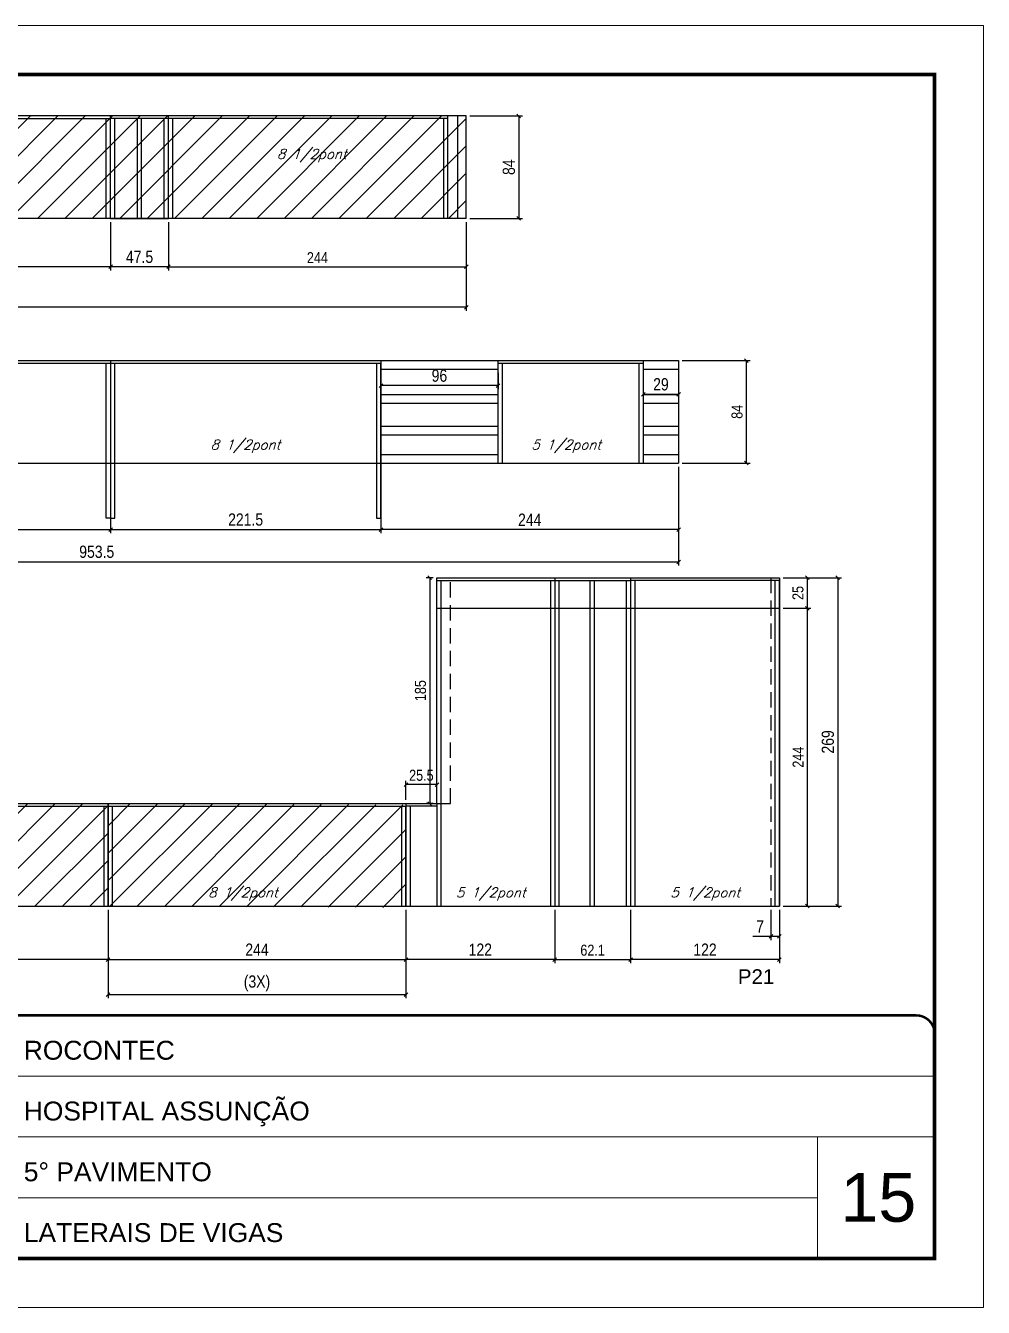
# Model space of a CAD drawing. Extents: x -20960 to -5926, y -2106 to 21915.
# Drawn here: x -8323 to -7538, y 17420 to 18470 of the extents above; entities that cross this region are included whole.
import ezdxf

# ---------------------------------------------------------------- set-up
doc = ezdxf.new("R2010")
doc.units = 0
for name, pattern in [('CONTINUO', [0]), ('DASHED', [0.75, 0.5, -0.25]), ('HIDDEN', [0.375, 0.25, -0.125])]:
    doc.linetypes.add(name, pattern=pattern)
for name, color, linetype in [('5', 5, 'Continuous'), ('COTA', 241, 'Continuous'), ('Painéis', 200, 'Continuous'), ('SARR_2.2x7', 40, 'Continuous'), ('SARR_3.5x7', 81, 'Continuous'), ('texto', 7, 'Continuous')]:
    doc.layers.add(name, color=color, linetype=linetype)
for name, color, linetype, lineweight in [('CARIMBO', 255, 'Continuous', 9), ('Folhas', 255, 'Continuous', 9), ('Hachura', 251, 'Continuous', 9), ('SARRAFO DE PRESSAO', 251, 'DASHED', 9)]:
    doc.layers.add(name, color=color, linetype=linetype, lineweight=lineweight)
doc.styles.add('ARIAL', font='arial.ttf')
doc.styles.add('COTA TECNICA', font='techl___.ttf', dxfattribs={"height": 10})
doc.styles.add('COTA TECNICA-50', font='techl___.ttf', dxfattribs={"height": 9})
doc.styles.add('Romans', font='romans.shx')
doc.styles.get("Standard").update_dxf_attribs({"font": 'arial.ttf'})
doc.dimstyles.new('COTA PAINEL-50', dxfattribs={"dimtxt": 9, "dimasz": 3, "dimexe": 3, "dimexo": 3, "dimgap": 3, "dimtad": 1, "dimdec": 1, "dimzin": 12, "dimdsep": 46, "dimtxsty": 'COTA TECNICA-50', "dimblk1": 'OBLIQUE', "dimblk2": 'OBLIQUE', "dimsah": 1, "dimcen": 0.9, "dimclrd": 4, "dimclre": 4, "dimclrt": 240, "dimadec": 1, "dimazin": 3, "dimtfac": 1, "dimtdec": 1, "dimtmove": 0, "dimatfit": 3, "dimfxl": 1, "dimtolj": 1, "dimtzin": 12, "dimarcsym": 0})
doc.dimstyles.new('PAINEL', dxfattribs={"dimtxt": 10, "dimasz": 3, "dimexe": 3, "dimexo": 3, "dimgap": 3, "dimtad": 1, "dimdec": 1, "dimzin": 12, "dimdsep": 46, "dimtxsty": 'COTA TECNICA', "dimblk1": 'OBLIQUE', "dimblk2": 'OBLIQUE', "dimsah": 1, "dimcen": 0.9, "dimclrd": 4, "dimclre": 4, "dimclrt": 240, "dimadec": 1, "dimazin": 3, "dimtfac": 1, "dimtdec": 1, "dimtmove": 0, "dimatfit": 3, "dimfxl": 1, "dimtolj": 1, "dimtzin": 12, "dimarcsym": 0})

# ---------------------------------------------------------------- blocks, each defined once
blk = doc.blocks.new('9999999999')
at = {"color": 30, "linetype": 'CONTINUO'}
for p, q in [((98564.6, 34379.6), (99584, 34379.6)), ((98564.6, 34329.8), (99488, 34329.8)), ((99584, 34329.8), (99488, 34329.8)), ((99488, 34329.8), (99488, 34230.2)), ((98564.6, 34280), (99488, 34280))]:
    blk.add_line(p, q, dxfattribs=at)
at = {"color": 30, "linetype": 'CONTINUO', "const_width": 2}
blk.add_lwpolyline([(99584, 34230.2), (99584, 34414.4, 0.414214), (99569, 34429.4), (98229, 34429.4, 0.414214), (98214, 34414.4), (98214, 34245.2, 0.414214), (98229, 34230.2), (99584, 34230.2)], format="xyb", dxfattribs=at)
at = {"layer": 'Folhas'}
blk.add_lwpolyline([(98139, 34190.2), (99624, 34190.2), (99624, 35240.2), (98139, 35240.2)], close=True, dxfattribs=at)
at = {"layer": 'Folhas', "color": 30, "const_width": 3}
blk.add_lwpolyline([(98214, 34230.2), (99584, 34230.2), (99584, 35200.2), (98214, 35200.2)], close=True, dxfattribs=at)
at = {"color": 7, "linetype": 'Continuous', "ltscale": 5, "style": 'ARIAL'}
for s, height, p in [('ROCONTEC', 15.48, (98837.7, 34393.1)), ('HOSPITAL ASSUNÇÃO', 15.483, (98837.7, 34343.3)), ('5° PAVIMENTO', 15.483, (98837.7, 34293.5)), ('LATERAIS DE VIGAS', 15.483, (98837.7, 34243.7))]:
    blk.add_text(s, height=height, dxfattribs=at).set_placement(p)
blk = doc.blocks.new('_Oblique')
at = {"color": 0, "linetype": 'ByBlock', "lineweight": -2}
blk.add_line((-0.5, -0.5), (0.5, 0.5), dxfattribs=at)
blk = doc.blocks.new('*D378')
at = {"layer": 'COTA', "color": 4, "linetype": 'ByBlock', "lineweight": -2, "transparency": 16777216}
for p, q in [((-8253.7, 18308.7), (-8253.7, 18269.1)), ((-8206.2, 18308.7), (-8206.2, 18269.1)), ((-8206.2, 18272.1), (-8253.7, 18272.1))]:
    blk.add_line(p, q, dxfattribs=at)
at = {"layer": 'Defpoints', "color": 0, "linetype": 'ByBlock', "transparency": 16777216}
for p in [(-8253.7, 18311.7), (-8206.2, 18311.7), (-8253.7, 18272.1)]:
    blk.add_point(p, dxfattribs=at)
at = {"layer": 'COTA', "color": 4, "linetype": 'ByBlock', "lineweight": -2, "transparency": 16777216, "xscale": 3, "yscale": 3, "zscale": 3, "rotation": 180}
blk.add_blockref('_Oblique', (-8253.7, 18272.1), dxfattribs=at)
at = {"layer": 'COTA', "color": 4, "linetype": 'ByBlock', "lineweight": -2, "transparency": 16777216, "xscale": 3, "yscale": 3, "zscale": 3}
blk.add_blockref('_Oblique', (-8206.2, 18272.1), dxfattribs=at)
at = {"layer": 'COTA', "color": 240, "linetype": 'ByBlock', "transparency": 16777216, "insert": (-8229.9, 18280.2), "char_height": 10, "attachment_point": 5, "style": 'COTA TECNICA'}
blk.add_mtext('\\A1;47.5', dxfattribs=at)
blk = doc.blocks.new('*D379')
at = {"layer": 'COTA', "color": 4, "linetype": 'ByBlock', "lineweight": -2, "transparency": 16777216}
for p, q in [((-8497.7, 18308.7), (-8497.7, 18269.1)), ((-8253.7, 18308.7), (-8253.7, 18269.1)), ((-8253.7, 18272.1), (-8497.7, 18272.1))]:
    blk.add_line(p, q, dxfattribs=at)
at = {"layer": 'Defpoints', "color": 0, "linetype": 'ByBlock', "transparency": 16777216}
for p in [(-8497.7, 18311.7), (-8253.7, 18311.7), (-8497.7, 18272.1)]:
    blk.add_point(p, dxfattribs=at)
at = {"layer": 'COTA', "color": 4, "linetype": 'ByBlock', "lineweight": -2, "transparency": 16777216, "xscale": 3, "yscale": 3, "zscale": 3, "rotation": 180}
blk.add_blockref('_Oblique', (-8497.7, 18272.1), dxfattribs=at)
at = {"layer": 'COTA', "color": 4, "linetype": 'ByBlock', "lineweight": -2, "transparency": 16777216, "xscale": 3, "yscale": 3, "zscale": 3}
blk.add_blockref('_Oblique', (-8253.7, 18272.1), dxfattribs=at)
at = {"layer": 'COTA', "color": 240, "linetype": 'ByBlock', "transparency": 16777216, "insert": (-8375.7, 18280.1), "char_height": 10, "attachment_point": 5, "style": 'COTA TECNICA'}
blk.add_mtext('\\A1;244', dxfattribs=at)
blk = doc.blocks.new('*D431')
at = {"layer": 'COTA', "color": 4, "linetype": 'ByBlock', "lineweight": -2, "transparency": 16777216}
for p, q in [((-7959.2, 18395.7), (-7916.2, 18395.7)), ((-7919.2, 18395.7), (-7919.2, 18311.7)), ((-7959.2, 18311.7), (-7916.2, 18311.7))]:
    blk.add_line(p, q, dxfattribs=at)
at = {"layer": 'Defpoints', "color": 0, "linetype": 'ByBlock', "transparency": 16777216}
for p in [(-7962.2, 18395.7), (-7962.2, 18311.7), (-7919.2, 18311.7)]:
    blk.add_point(p, dxfattribs=at)
at = {"layer": 'COTA', "color": 4, "linetype": 'ByBlock', "lineweight": -2, "transparency": 16777216, "xscale": 3, "yscale": 3, "zscale": 3}
for p, rotation in [((-7919.2, 18395.7), 90), ((-7919.2, 18311.7), 270)]:
    blk.add_blockref('_Oblique', p, dxfattribs=dict(at, rotation=rotation))
at = {"layer": 'COTA', "color": 240, "linetype": 'ByBlock', "transparency": 16777216, "insert": (-7927.3, 18353.7), "char_height": 10, "attachment_point": 5, "rotation": 90, "style": 'COTA TECNICA'}
blk.add_mtext('\\A1;84', dxfattribs=at)
blk = doc.blocks.new('*D382')
at = {"layer": 'COTA', "color": 4, "lineweight": -2, "transparency": 16777216}
for p, q in [((-8497.7, 18108.3), (-8497.7, 18053.8)), ((-8253.7, 18108.3), (-8253.7, 18053.8)), ((-8497.7, 18056.8), (-8253.7, 18056.8))]:
    blk.add_line(p, q, dxfattribs=at)
at = {"layer": 'Defpoints', "color": 0, "transparency": 16777216}
for p in [(-8497.7, 18111.3), (-8253.7, 18111.3), (-8253.7, 18056.8)]:
    blk.add_point(p, dxfattribs=at)
at = {"layer": 'COTA', "color": 4, "lineweight": -2, "transparency": 16777216, "xscale": 3, "yscale": 3, "zscale": 3, "rotation": 180}
blk.add_blockref('_Oblique', (-8497.7, 18056.8), dxfattribs=at)
at = {"layer": 'COTA', "color": 4, "lineweight": -2, "transparency": 16777216, "xscale": 3, "yscale": 3, "zscale": 3}
blk.add_blockref('_Oblique', (-8253.7, 18056.8), dxfattribs=at)
at = {"layer": 'COTA', "color": 240, "transparency": 16777216, "insert": (-8375.7, 18064.9), "char_height": 10, "attachment_point": 5, "style": 'COTA TECNICA'}
blk.add_mtext('\\A1;244', dxfattribs=at)
blk = doc.blocks.new('*D383')
at = {"layer": 'COTA', "color": 4, "lineweight": -2, "transparency": 16777216}
for p, q in [((-8741.7, 18108.3), (-8741.7, 18027.4)), ((-7788.2, 18108.3), (-7788.2, 18027.4)), ((-8741.7, 18030.4), (-7788.2, 18030.4))]:
    blk.add_line(p, q, dxfattribs=at)
at = {"layer": 'Defpoints', "color": 0, "transparency": 16777216}
for p in [(-8741.7, 18111.3), (-7788.2, 18111.3), (-7788.2, 18030.4)]:
    blk.add_point(p, dxfattribs=at)
at = {"layer": 'COTA', "color": 4, "lineweight": -2, "transparency": 16777216, "xscale": 3, "yscale": 3, "zscale": 3, "rotation": 180}
blk.add_blockref('_Oblique', (-8741.7, 18030.4), dxfattribs=at)
at = {"layer": 'COTA', "color": 4, "lineweight": -2, "transparency": 16777216, "xscale": 3, "yscale": 3, "zscale": 3}
blk.add_blockref('_Oblique', (-7788.2, 18030.4), dxfattribs=at)
at = {"layer": 'COTA', "color": 240, "transparency": 16777216, "insert": (-8265, 18038.6), "char_height": 10, "attachment_point": 5, "style": 'COTA TECNICA'}
blk.add_mtext('\\A1;953.5', dxfattribs=at)
blk = doc.blocks.new('*D384')
at = {"layer": 'COTA', "color": 4, "lineweight": -2, "ltscale": 25, "transparency": 16777216}
for p, q in [((-8253.7, 18108.3), (-8253.7, 18053.8)), ((-8032.2, 18108.3), (-8032.2, 18053.8)), ((-8253.7, 18056.8), (-8032.2, 18056.8))]:
    blk.add_line(p, q, dxfattribs=at)
at = {"layer": 'Defpoints', "color": 0, "ltscale": 25, "transparency": 16777216}
for p in [(-8253.7, 18111.3), (-8032.2, 18111.3), (-8032.2, 18056.8)]:
    blk.add_point(p, dxfattribs=at)
at = {"layer": 'COTA', "color": 4, "lineweight": -2, "ltscale": 25, "transparency": 16777216, "xscale": 3, "yscale": 3, "zscale": 3, "rotation": 180}
blk.add_blockref('_Oblique', (-8253.7, 18056.8), dxfattribs=at)
at = {"layer": 'COTA', "color": 4, "lineweight": -2, "ltscale": 25, "transparency": 16777216, "xscale": 3, "yscale": 3, "zscale": 3}
blk.add_blockref('_Oblique', (-8032.2, 18056.8), dxfattribs=at)
at = {"layer": 'COTA', "color": 240, "ltscale": 25, "transparency": 16777216, "insert": (-8143, 18065), "char_height": 10, "attachment_point": 5, "style": 'COTA TECNICA'}
blk.add_mtext('\\A1;221.5', dxfattribs=at)
blk = doc.blocks.new('*D385')
at = {"layer": 'COTA', "color": 4, "lineweight": -2, "ltscale": 25, "transparency": 16777216}
for p, q in [((-8255.7, 17745.4), (-8255.7, 17701.6)), ((-8011.7, 17745.4), (-8011.7, 17701.6)), ((-8255.7, 17704.6), (-8011.7, 17704.6))]:
    blk.add_line(p, q, dxfattribs=at)
at = {"layer": 'Defpoints', "color": 0, "ltscale": 25, "transparency": 16777216}
for p in [(-8255.7, 17748.4), (-8011.7, 17748.4), (-8011.7, 17704.6)]:
    blk.add_point(p, dxfattribs=at)
at = {"layer": 'COTA', "color": 4, "lineweight": -2, "ltscale": 25, "transparency": 16777216, "xscale": 3, "yscale": 3, "zscale": 3, "rotation": 180}
blk.add_blockref('_Oblique', (-8255.7, 17704.6), dxfattribs=at)
at = {"layer": 'COTA', "color": 4, "lineweight": -2, "ltscale": 25, "transparency": 16777216, "xscale": 3, "yscale": 3, "zscale": 3}
blk.add_blockref('_Oblique', (-8011.7, 17704.6), dxfattribs=at)
at = {"layer": 'COTA', "color": 240, "ltscale": 25, "transparency": 16777216, "insert": (-8133.7, 17712.7), "char_height": 10, "attachment_point": 5, "style": 'COTA TECNICA'}
blk.add_mtext('\\A1;244', dxfattribs=at)
blk = doc.blocks.new('*D432')
at = {"layer": 'COTA', "color": 4, "lineweight": -2, "ltscale": 25, "transparency": 16777216}
for p, q in [((-8032.2, 18185.3), (-8032.2, 18171.8)), ((-7936.2, 18185.3), (-7936.2, 18171.8)), ((-7936.2, 18174.8), (-8032.2, 18174.8))]:
    blk.add_line(p, q, dxfattribs=at)
at = {"layer": 'Defpoints', "color": 0, "ltscale": 25, "transparency": 16777216}
for p in [(-8032.2, 18188.3), (-7936.2, 18188.3), (-8032.2, 18174.8)]:
    blk.add_point(p, dxfattribs=at)
at = {"layer": 'COTA', "color": 4, "lineweight": -2, "ltscale": 25, "transparency": 16777216, "xscale": 3, "yscale": 3, "zscale": 3, "rotation": 180}
blk.add_blockref('_Oblique', (-8032.2, 18174.8), dxfattribs=at)
at = {"layer": 'COTA', "color": 4, "lineweight": -2, "ltscale": 25, "transparency": 16777216, "xscale": 3, "yscale": 3, "zscale": 3}
blk.add_blockref('_Oblique', (-7936.2, 18174.8), dxfattribs=at)
at = {"layer": 'COTA', "color": 240, "ltscale": 25, "transparency": 16777216, "insert": (-7984.2, 18182.9), "char_height": 10, "attachment_point": 5, "style": 'COTA TECNICA'}
blk.add_mtext('\\A1;96', dxfattribs=at)
blk = doc.blocks.new('*D433')
at = {"layer": 'COTA', "color": 4, "lineweight": -2, "ltscale": 25, "transparency": 16777216}
for p, q in [((-7817.2, 18185.3), (-7817.2, 18164.7)), ((-7788.2, 18185.3), (-7788.2, 18164.7)), ((-7817.2, 18167.7), (-7788.2, 18167.7))]:
    blk.add_line(p, q, dxfattribs=at)
at = {"layer": 'Defpoints', "color": 0, "ltscale": 25, "transparency": 16777216}
for p in [(-7817.2, 18188.3), (-7788.2, 18188.3), (-7788.2, 18167.7)]:
    blk.add_point(p, dxfattribs=at)
at = {"layer": 'COTA', "color": 4, "lineweight": -2, "ltscale": 25, "transparency": 16777216, "xscale": 3, "yscale": 3, "zscale": 3, "rotation": 180}
blk.add_blockref('_Oblique', (-7817.2, 18167.7), dxfattribs=at)
at = {"layer": 'COTA', "color": 4, "lineweight": -2, "ltscale": 25, "transparency": 16777216, "xscale": 3, "yscale": 3, "zscale": 3}
blk.add_blockref('_Oblique', (-7788.2, 18167.7), dxfattribs=at)
at = {"layer": 'COTA', "color": 240, "ltscale": 25, "transparency": 16777216, "insert": (-7802.7, 18175.8), "char_height": 10, "attachment_point": 5, "style": 'COTA TECNICA'}
blk.add_mtext('\\A1;29', dxfattribs=at)
blk = doc.blocks.new('*D435')
at = {"layer": 'COTA', "color": 4, "lineweight": -2, "ltscale": 25, "transparency": 16777216}
for p, q in [((-8255.7, 17745.4), (-8255.7, 17672.9)), ((-8011.7, 17745.4), (-8011.7, 17672.9)), ((-8255.7, 17675.9), (-8011.7, 17675.9))]:
    blk.add_line(p, q, dxfattribs=at)
at = {"layer": 'Defpoints', "color": 0, "ltscale": 25, "transparency": 16777216}
for p in [(-8255.7, 17748.4), (-8011.7, 17748.4), (-8011.7, 17675.9)]:
    blk.add_point(p, dxfattribs=at)
at = {"layer": 'COTA', "color": 4, "lineweight": -2, "ltscale": 25, "transparency": 16777216, "xscale": 3, "yscale": 3, "zscale": 3, "rotation": 180}
blk.add_blockref('_Oblique', (-8255.7, 17675.9), dxfattribs=at)
at = {"layer": 'COTA', "color": 4, "lineweight": -2, "ltscale": 25, "transparency": 16777216, "xscale": 3, "yscale": 3, "zscale": 3}
blk.add_blockref('_Oblique', (-8011.7, 17675.9), dxfattribs=at)
at = {"layer": 'COTA', "color": 240, "ltscale": 25, "transparency": 16777216, "insert": (-8133.7, 17685.1), "char_height": 10, "attachment_point": 5, "style": 'COTA TECNICA'}
blk.add_mtext('\\A1;(3X)', dxfattribs=at)
blk = doc.blocks.new('*D436')
at = {"layer": 'COTA', "color": 4, "lineweight": -2, "ltscale": 25, "transparency": 16777216}
for p, q in [((-7827.6, 17745.4), (-7827.6, 17701.6)), ((-7705.6, 17745.4), (-7705.6, 17701.6)), ((-7705.6, 17704.6), (-7827.6, 17704.6))]:
    blk.add_line(p, q, dxfattribs=at)
at = {"layer": 'Defpoints', "color": 0, "ltscale": 25, "transparency": 16777216}
for p in [(-7827.6, 17748.4), (-7705.6, 17748.4), (-7827.6, 17704.6)]:
    blk.add_point(p, dxfattribs=at)
at = {"layer": 'COTA', "color": 4, "lineweight": -2, "ltscale": 25, "transparency": 16777216, "xscale": 3, "yscale": 3, "zscale": 3, "rotation": 180}
blk.add_blockref('_Oblique', (-7827.6, 17704.6), dxfattribs=at)
at = {"layer": 'COTA', "color": 4, "lineweight": -2, "ltscale": 25, "transparency": 16777216, "xscale": 3, "yscale": 3, "zscale": 3}
blk.add_blockref('_Oblique', (-7705.6, 17704.6), dxfattribs=at)
at = {"layer": 'COTA', "color": 240, "ltscale": 25, "transparency": 16777216, "insert": (-7766.6, 17712.7), "char_height": 10, "attachment_point": 5, "style": 'COTA TECNICA'}
blk.add_mtext('\\A1;122', dxfattribs=at)
blk = doc.blocks.new('*D386')
at = {"layer": 'COTA', "color": 4, "lineweight": -2, "ltscale": 25, "transparency": 16777216}
for p, q in [((-8011.7, 17745.4), (-8011.7, 17701.6)), ((-7889.7, 17745.4), (-7889.7, 17701.6)), ((-7889.7, 17704.6), (-8011.7, 17704.6))]:
    blk.add_line(p, q, dxfattribs=at)
at = {"layer": 'Defpoints', "color": 0, "ltscale": 25, "transparency": 16777216}
for p in [(-8011.7, 17748.4), (-7889.7, 17748.4), (-8011.7, 17704.6)]:
    blk.add_point(p, dxfattribs=at)
at = {"layer": 'COTA', "color": 4, "lineweight": -2, "ltscale": 25, "transparency": 16777216, "xscale": 3, "yscale": 3, "zscale": 3, "rotation": 180}
blk.add_blockref('_Oblique', (-8011.7, 17704.6), dxfattribs=at)
at = {"layer": 'COTA', "color": 4, "lineweight": -2, "ltscale": 25, "transparency": 16777216, "xscale": 3, "yscale": 3, "zscale": 3}
blk.add_blockref('_Oblique', (-7889.7, 17704.6), dxfattribs=at)
at = {"layer": 'COTA', "color": 240, "ltscale": 25, "transparency": 16777216, "insert": (-7950.7, 17712.7), "char_height": 10, "attachment_point": 5, "style": 'COTA TECNICA'}
blk.add_mtext('\\A1;122', dxfattribs=at)
blk = doc.blocks.new('*D387')
at = {"layer": 'COTA', "color": 4, "lineweight": -2, "ltscale": 25, "transparency": 16777216}
for p, q in [((-8032.2, 18109.5), (-8032.2, 18053.8)), ((-7788.2, 18108.3), (-7788.2, 18053.8)), ((-7788.2, 18056.8), (-8032.2, 18056.8))]:
    blk.add_line(p, q, dxfattribs=at)
at = {"layer": 'Defpoints', "color": 0, "ltscale": 25, "transparency": 16777216}
for p in [(-8032.2, 18112.5), (-7788.2, 18111.3), (-8032.2, 18056.8)]:
    blk.add_point(p, dxfattribs=at)
at = {"layer": 'COTA', "color": 4, "lineweight": -2, "ltscale": 25, "transparency": 16777216, "xscale": 3, "yscale": 3, "zscale": 3, "rotation": 180}
blk.add_blockref('_Oblique', (-8032.2, 18056.8), dxfattribs=at)
at = {"layer": 'COTA', "color": 4, "lineweight": -2, "ltscale": 25, "transparency": 16777216, "xscale": 3, "yscale": 3, "zscale": 3}
blk.add_blockref('_Oblique', (-7788.2, 18056.8), dxfattribs=at)
at = {"layer": 'COTA', "color": 240, "ltscale": 25, "transparency": 16777216, "insert": (-7910.2, 18064.9), "char_height": 10, "attachment_point": 5, "style": 'COTA TECNICA'}
blk.add_mtext('\\A1;244', dxfattribs=at)
blk = doc.blocks.new('*D388')
at = {"layer": 'COTA', "color": 4, "lineweight": -2, "ltscale": 25, "transparency": 16777216}
for p, q in [((-8499.7, 17745.4), (-8499.7, 17701.6)), ((-8255.7, 17745.1), (-8255.7, 17701.6)), ((-8255.7, 17704.6), (-8499.7, 17704.6))]:
    blk.add_line(p, q, dxfattribs=at)
at = {"layer": 'Defpoints', "color": 0, "ltscale": 25, "transparency": 16777216}
for p in [(-8499.7, 17748.4), (-8255.7, 17748.1), (-8499.7, 17704.6)]:
    blk.add_point(p, dxfattribs=at)
at = {"layer": 'COTA', "color": 4, "lineweight": -2, "ltscale": 25, "transparency": 16777216, "xscale": 3, "yscale": 3, "zscale": 3, "rotation": 180}
blk.add_blockref('_Oblique', (-8499.7, 17704.6), dxfattribs=at)
at = {"layer": 'COTA', "color": 4, "lineweight": -2, "ltscale": 25, "transparency": 16777216, "xscale": 3, "yscale": 3, "zscale": 3}
blk.add_blockref('_Oblique', (-8255.7, 17704.6), dxfattribs=at)
at = {"layer": 'COTA', "color": 240, "ltscale": 25, "transparency": 16777216, "insert": (-8377.7, 17712.7), "char_height": 10, "attachment_point": 5, "style": 'COTA TECNICA'}
blk.add_mtext('\\A1;244', dxfattribs=at)
blk = doc.blocks.new('*D437')
at = {"layer": 'COTA', "color": 4, "lineweight": -2, "ltscale": 25, "transparency": 16777216}
for p, q in [((-7702.6, 18017.4), (-7654.8, 18017.4)), ((-7657.8, 18017.4), (-7657.8, 17748.4)), ((-7702.6, 17748.4), (-7654.8, 17748.4))]:
    blk.add_line(p, q, dxfattribs=at)
at = {"layer": 'Defpoints', "color": 0, "ltscale": 25, "transparency": 16777216}
for p in [(-7705.6, 18017.4), (-7705.6, 17748.4), (-7657.8, 17748.4)]:
    blk.add_point(p, dxfattribs=at)
at = {"layer": 'COTA', "color": 4, "lineweight": -2, "ltscale": 25, "transparency": 16777216, "xscale": 3, "yscale": 3, "zscale": 3}
for p, rotation in [((-7657.8, 18017.4), 90), ((-7657.8, 17748.4), 270)]:
    blk.add_blockref('_Oblique', p, dxfattribs=dict(at, rotation=rotation))
at = {"layer": 'COTA', "color": 240, "ltscale": 25, "transparency": 16777216, "insert": (-7665.9, 17882.9), "char_height": 10, "attachment_point": 5, "rotation": 90, "style": 'COTA TECNICA'}
blk.add_mtext('\\A1;269', dxfattribs=at)
blk = doc.blocks.new('*D439')
at = {"layer": 'COTA', "color": 4, "lineweight": -2, "ltscale": 25, "transparency": 16777216}
for p, q in [((-7712.6, 17745.4), (-7712.6, 17720.5)), ((-7705.6, 17745.4), (-7705.6, 17720.5)), ((-7712.6, 17723.5), (-7727.4, 17723.5)), ((-7705.6, 17723.5), (-7712.6, 17723.5))]:
    blk.add_line(p, q, dxfattribs=at)
at = {"layer": 'Defpoints', "color": 0, "ltscale": 25, "transparency": 16777216}
for p in [(-7712.6, 17748.4), (-7705.6, 17748.4), (-7712.6, 17723.5)]:
    blk.add_point(p, dxfattribs=at)
at = {"layer": 'COTA', "color": 4, "lineweight": -2, "ltscale": 25, "transparency": 16777216, "xscale": 3, "yscale": 3, "zscale": 3, "rotation": 180}
blk.add_blockref('_Oblique', (-7712.6, 17723.5), dxfattribs=at)
at = {"layer": 'COTA', "color": 4, "lineweight": -2, "ltscale": 25, "transparency": 16777216, "xscale": 3, "yscale": 3, "zscale": 3}
blk.add_blockref('_Oblique', (-7705.6, 17723.5), dxfattribs=at)
at = {"layer": 'COTA', "color": 240, "ltscale": 25, "transparency": 16777216, "insert": (-7721.5, 17731.6), "char_height": 10, "attachment_point": 5, "style": 'COTA TECNICA'}
blk.add_mtext('\\A1;7', dxfattribs=at)
blk = doc.blocks.new('*D389')
at = {"layer": 'COTA', "color": 4, "lineweight": -2, "transparency": 16777216}
for p, q in [((-8206.2, 18308.7), (-8206.2, 18269.1)), ((-7962.2, 18308.7), (-7962.2, 18269.1)), ((-8206.2, 18272.1), (-7962.2, 18272.1))]:
    blk.add_line(p, q, dxfattribs=at)
at = {"layer": 'Defpoints', "color": 0, "transparency": 16777216}
for p in [(-8206.2, 18311.7), (-7962.2, 18311.7), (-7962.2, 18272.1)]:
    blk.add_point(p, dxfattribs=at)
at = {"layer": 'COTA', "color": 4, "lineweight": -2, "transparency": 16777216, "xscale": 3, "yscale": 3, "zscale": 3, "rotation": 180}
blk.add_blockref('_Oblique', (-8206.2, 18272.1), dxfattribs=at)
at = {"layer": 'COTA', "color": 4, "lineweight": -2, "transparency": 16777216, "xscale": 3, "yscale": 3, "zscale": 3}
blk.add_blockref('_Oblique', (-7962.2, 18272.1), dxfattribs=at)
at = {"layer": 'COTA', "color": 240, "transparency": 16777216, "insert": (-8084.2, 18279.6), "char_height": 9, "attachment_point": 5, "style": 'COTA TECNICA-50'}
blk.add_mtext('\\A1;244', dxfattribs=at)
blk = doc.blocks.new('*D442')
at = {"layer": 'COTA', "color": 4, "lineweight": -2, "transparency": 16777216}
for p, q in [((-7785.2, 18195.3), (-7729.7, 18195.3)), ((-7732.7, 18111.3), (-7732.7, 18195.3)), ((-7785.2, 18111.3), (-7729.7, 18111.3))]:
    blk.add_line(p, q, dxfattribs=at)
at = {"layer": 'Defpoints', "color": 0, "transparency": 16777216}
for p in [(-7788.2, 18195.3), (-7732.7, 18195.3), (-7788.2, 18111.3)]:
    blk.add_point(p, dxfattribs=at)
at = {"layer": 'COTA', "color": 4, "lineweight": -2, "transparency": 16777216, "xscale": 3, "yscale": 3, "zscale": 3}
for p, rotation in [((-7732.7, 18195.3), 90), ((-7732.7, 18111.3), 270)]:
    blk.add_blockref('_Oblique', p, dxfattribs=dict(at, rotation=rotation))
at = {"layer": 'COTA', "color": 240, "transparency": 16777216, "insert": (-7740.3, 18153.3), "char_height": 9, "attachment_point": 5, "rotation": 90, "style": 'COTA TECNICA-50'}
blk.add_mtext('\\A1;84', dxfattribs=at)
blk = doc.blocks.new('*D446')
at = {"layer": 'COTA', "color": 4, "lineweight": -2, "transparency": 16777216}
for p, q in [((-8741.7, 18308.7), (-8741.7, 18235.9)), ((-7962.2, 18308.7), (-7962.2, 18235.9)), ((-7962.2, 18238.9), (-8741.7, 18238.9))]:
    blk.add_line(p, q, dxfattribs=at)
at = {"layer": 'Defpoints', "color": 0, "transparency": 16777216}
for p in [(-8741.7, 18311.7), (-7962.2, 18311.7), (-8741.7, 18238.9)]:
    blk.add_point(p, dxfattribs=at)
at = {"layer": 'COTA', "color": 4, "lineweight": -2, "transparency": 16777216, "xscale": 3, "yscale": 3, "zscale": 3, "rotation": 180}
blk.add_blockref('_Oblique', (-8741.7, 18238.9), dxfattribs=at)
at = {"layer": 'COTA', "color": 4, "lineweight": -2, "transparency": 16777216, "xscale": 3, "yscale": 3, "zscale": 3}
blk.add_blockref('_Oblique', (-7962.2, 18238.9), dxfattribs=at)
at = {"layer": 'COTA', "color": 240, "transparency": 16777216, "insert": (-8351.9, 18246.5), "char_height": 9, "attachment_point": 5, "style": 'COTA TECNICA-50'}
blk.add_mtext('\\A1;779.5', dxfattribs=at)
blk = doc.blocks.new('*D447')
at = {"layer": 'COTA', "color": 4, "lineweight": -2, "transparency": 16777216}
for p, q in [((-7989.2, 18017.4), (-7995.1, 18017.4)), ((-7992.1, 18017.4), (-7992.1, 17832.4)), ((-7989.2, 17832.4), (-7995.1, 17832.4))]:
    blk.add_line(p, q, dxfattribs=at)
at = {"layer": 'Defpoints', "color": 0, "transparency": 16777216}
for p in [(-7986.2, 18017.4), (-7992.1, 17832.4), (-7986.2, 17832.4)]:
    blk.add_point(p, dxfattribs=at)
at = {"layer": 'COTA', "color": 4, "lineweight": -2, "transparency": 16777216, "xscale": 3, "yscale": 3, "zscale": 3}
for p, rotation in [((-7992.1, 18017.4), 90), ((-7992.1, 17832.4), 270)]:
    blk.add_blockref('_Oblique', p, dxfattribs=dict(at, rotation=rotation))
at = {"layer": 'COTA', "color": 240, "transparency": 16777216, "insert": (-7999.7, 17924.9), "char_height": 9, "attachment_point": 5, "rotation": 90, "style": 'COTA TECNICA-50'}
blk.add_mtext('\\A1;185', dxfattribs=at)
blk = doc.blocks.new('*D448')
at = {"layer": 'COTA', "color": 4, "lineweight": -2, "transparency": 16777216}
for p, q in [((-8011.7, 17835.4), (-8011.7, 17850.9)), ((-7986.2, 17835.4), (-7986.2, 17850.9)), ((-7986.2, 17847.9), (-8011.7, 17847.9))]:
    blk.add_line(p, q, dxfattribs=at)
at = {"layer": 'Defpoints', "color": 0, "transparency": 16777216}
for p in [(-8011.7, 17847.9), (-8011.7, 17832.4), (-7986.2, 17832.4)]:
    blk.add_point(p, dxfattribs=at)
at = {"layer": 'COTA', "color": 4, "lineweight": -2, "transparency": 16777216, "xscale": 3, "yscale": 3, "zscale": 3, "rotation": 180}
blk.add_blockref('_Oblique', (-8011.7, 17847.9), dxfattribs=at)
at = {"layer": 'COTA', "color": 4, "lineweight": -2, "transparency": 16777216, "xscale": 3, "yscale": 3, "zscale": 3}
blk.add_blockref('_Oblique', (-7986.2, 17847.9), dxfattribs=at)
at = {"layer": 'COTA', "color": 240, "transparency": 16777216, "insert": (-7999, 17855.5), "char_height": 9, "attachment_point": 5, "style": 'COTA TECNICA-50'}
blk.add_mtext('\\A1;25.5', dxfattribs=at)
blk = doc.blocks.new('*D449')
at = {"layer": 'COTA', "color": 4, "lineweight": -2, "transparency": 16777216}
for p, q in [((-7702.6, 17992.4), (-7679.8, 17992.4)), ((-7682.8, 17992.4), (-7682.8, 17748.4)), ((-7702.6, 17748.4), (-7679.8, 17748.4))]:
    blk.add_line(p, q, dxfattribs=at)
at = {"layer": 'Defpoints', "color": 0, "transparency": 16777216}
for p in [(-7705.6, 17992.4), (-7705.6, 17748.4), (-7682.8, 17748.4)]:
    blk.add_point(p, dxfattribs=at)
at = {"layer": 'COTA', "color": 4, "lineweight": -2, "transparency": 16777216, "xscale": 3, "yscale": 3, "zscale": 3}
for p, rotation in [((-7682.8, 17992.4), 90), ((-7682.8, 17748.4), 270)]:
    blk.add_blockref('_Oblique', p, dxfattribs=dict(at, rotation=rotation))
at = {"layer": 'COTA', "color": 240, "transparency": 16777216, "insert": (-7690.3, 17870.4), "char_height": 9, "attachment_point": 5, "rotation": 90, "style": 'COTA TECNICA-50'}
blk.add_mtext('\\A1;244', dxfattribs=at)
blk = doc.blocks.new('*D450')
at = {"layer": 'COTA', "color": 4, "lineweight": -2, "transparency": 16777216}
for p, q in [((-7702.6, 18017.4), (-7679.8, 18017.4)), ((-7682.8, 18017.4), (-7682.8, 17992.4)), ((-7702.6, 17992.4), (-7679.8, 17992.4))]:
    blk.add_line(p, q, dxfattribs=at)
at = {"layer": 'Defpoints', "color": 0, "transparency": 16777216}
for p in [(-7705.6, 18017.4), (-7705.6, 17992.4), (-7682.8, 17992.4)]:
    blk.add_point(p, dxfattribs=at)
at = {"layer": 'COTA', "color": 4, "lineweight": -2, "transparency": 16777216, "xscale": 3, "yscale": 3, "zscale": 3}
for p, rotation in [((-7682.8, 18017.4), 90), ((-7682.8, 17992.4), 270)]:
    blk.add_blockref('_Oblique', p, dxfattribs=dict(at, rotation=rotation))
at = {"layer": 'COTA', "color": 240, "transparency": 16777216, "insert": (-7690.4, 18004.9), "char_height": 9, "attachment_point": 5, "rotation": 90, "style": 'COTA TECNICA-50'}
blk.add_mtext('\\A1;25', dxfattribs=at)
blk = doc.blocks.new('*D396')
at = {"layer": 'COTA', "color": 4, "lineweight": -2, "transparency": 16777216}
for p, q in [((-7889.7, 17745.4), (-7889.7, 17701.6)), ((-7827.6, 17745.4), (-7827.6, 17701.6)), ((-7889.7, 17704.6), (-7827.6, 17704.6))]:
    blk.add_line(p, q, dxfattribs=at)
at = {"layer": 'Defpoints', "color": 0, "transparency": 16777216}
for p in [(-7889.7, 17748.4), (-7827.6, 17748.4), (-7827.6, 17704.6)]:
    blk.add_point(p, dxfattribs=at)
at = {"layer": 'COTA', "color": 4, "lineweight": -2, "transparency": 16777216, "xscale": 3, "yscale": 3, "zscale": 3, "rotation": 180}
blk.add_blockref('_Oblique', (-7889.7, 17704.6), dxfattribs=at)
at = {"layer": 'COTA', "color": 4, "lineweight": -2, "transparency": 16777216, "xscale": 3, "yscale": 3, "zscale": 3}
blk.add_blockref('_Oblique', (-7827.6, 17704.6), dxfattribs=at)
at = {"layer": 'COTA', "color": 240, "transparency": 16777216, "insert": (-7858.7, 17712.2), "char_height": 9, "attachment_point": 5, "style": 'COTA TECNICA-50'}
blk.add_mtext('\\A1;62.1', dxfattribs=at)

msp = doc.modelspace()

# ---------------------------------------------------------------- hatches: boundary and pattern name
at = {"layer": 'Hachura', "ltscale": 25}
h = msp.add_hatch(dxfattribs=at)
h.set_pattern_fill('ANSI31', color=256, scale=5)
h.set_pattern_definition([(45, (-149514.225, -14834.016), (-11.2253202, 11.2253202), [])])
h.paths.add_polyline_path([(-8741.71, 18395.73), (-8741.71, 18311.73), (-7962.19, 18311.73), (-7962.19, 18395.73)])
h = msp.add_hatch(dxfattribs=at)
h.set_pattern_fill('ANSI31', color=256, scale=5)
h.set_pattern_definition([(45, (-149516.266, -15397.359), (-11.2253202, 11.2253202), [])])
h.paths.add_polyline_path([(-8743.75, 17832.38), (-8743.75, 17748.38), (-8255.75, 17748.38), (-8255.75, 17832.38)])
h = msp.add_hatch(dxfattribs=at)
h.set_pattern_fill('ANSI31', color=256, scale=5)
h.set_pattern_definition([(45, (-149028.266, -15397.359), (-11.2253202, 11.2253202), [])])
h.paths.add_polyline_path([(-8255.75, 17832.38), (-8255.75, 17748.38), (-8011.75, 17747.28), (-8011.75, 17831.28)])

# ---------------------------------------------------------------- linework, layer by layer
at = {"layer": 'Painéis', "linetype": 'ByBlock'}
for p, q in [((-7962.19, 18395.73), (-8741.71, 18395.73)), ((-8253.69, 18311.73), (-8253.69, 18395.73)), ((-8206.19, 18311.73), (-8206.19, 18395.73)), ((-7962.19, 18311.73), (-7962.19, 18395.73)), ((-7962.19, 18311.73), (-8741.71, 18311.73)), ((-8741.71, 18195.27), (-8032.21, 18195.27)), ((-8253.71, 18195.27), (-8253.71, 18111.27)), ((-8032.21, 18195.27), (-8032.21, 18111.27)), ((-8032.21, 18195.27), (-7788.21, 18195.27)), ((-8032.21, 18195.27), (-8032.21, 18111.27)), ((-7788.21, 18195.27), (-7788.21, 18111.27)), ((-8741.71, 18111.27), (-7788.21, 18111.27)), ((-7986.25, 18017.37), (-7705.65, 18017.37)), ((-7889.75, 18017.37), (-7889.75, 17748.38)), ((-7827.65, 18017.37), (-7827.65, 17748.38)), ((-7705.65, 18017.37), (-7705.65, 17748.38)), ((-7986.25, 17992.37), (-7705.65, 17992.37)), ((-8743.75, 17832.38), (-8255.75, 17832.38)), ((-8255.75, 17832.38), (-7986.25, 17832.38)), ((-8255.75, 17832.38), (-8255.75, 17748.38)), ((-8011.75, 17832.38), (-8011.75, 17748.38)), ((-8743.75, 17748.38), (-8255.75, 17748.38)), ((-8255.75, 17748.38), (-7705.65, 17748.38))]:
    msp.add_line(p, q, dxfattribs=at)
at = {"layer": 'Painéis'}
msp.add_line((-7986.25, 17832.38), (-7986.25, 18017.37), dxfattribs=at)
at = {"layer": 'Painéis', "ltscale": 25}
msp.add_line((-8255.75, 17748.38), (-8255.75, 17832.38), dxfattribs=at)
at = {"layer": 'Painéis', "linetype": 'ByBlock'}
msp.add_lwpolyline([(-8253.69, 18311.73), (-8206.19, 18311.73)], dxfattribs=at)
at = {"layer": 'SARR_2.2x7', "linetype": 'Continuous', "ltscale": 50}
for p, q in [((-8497.71, 18393.53), (-8253.69, 18393.53)), ((-8206.19, 18393.53), (-8253.69, 18393.53)), ((-7977.19, 18393.53), (-8206.19, 18393.53)), ((-7977.19, 18393.53), (-7977.19, 18395.73)), ((-7969.19, 18311.73), (-7969.19, 18395.73)), ((-8497.71, 18193.07), (-8253.71, 18193.07)), ((-8253.71, 18193.07), (-8032.21, 18193.07)), ((-8032.21, 18188.27), (-7936.21, 18188.27)), ((-7936.21, 18193.07), (-7817.21, 18193.07)), ((-7817.21, 18188.27), (-7788.21, 18188.27)), ((-8032.21, 18167.38), (-7936.21, 18167.38)), ((-7817.21, 18167.38), (-7788.21, 18167.38)), ((-8032.21, 18160.38), (-7936.21, 18160.38)), ((-7817.21, 18160.38), (-7788.21, 18160.38)), ((-8032.21, 18141.5), (-7936.21, 18141.5)), ((-8032.21, 18134.5), (-7936.21, 18134.5)), ((-7817.21, 18141.5), (-7788.21, 18141.5)), ((-7817.21, 18134.5), (-7788.21, 18134.5)), ((-8032.21, 18118.27), (-7936.21, 18118.27)), ((-7817.21, 18118.27), (-7788.21, 18118.27)), ((-7986.25, 18015.17), (-7889.75, 18015.17)), ((-7889.75, 18015.17), (-7827.65, 18015.17)), ((-7705.65, 18015.17), (-7827.65, 18015.17)), ((-8499.75, 17830.18), (-8255.75, 17830.18)), ((-8255.75, 17830.18), (-8011.75, 17830.18)), ((-7986.25, 17830.18), (-8011.75, 17830.18))]:
    msp.add_line(p, q, dxfattribs=at)
at = {"layer": 'SARR_2.2x7', "linetype": 'HIDDEN', "ltscale": 50}
for p, q in [((-7975.25, 17832.38), (-7975.25, 18017.37)), ((-7712.65, 18017.37), (-7712.65, 17748.38)), ((-7986.25, 17832.38), (-7975.25, 17832.38))]:
    msp.add_line(p, q, dxfattribs=at)
at = {"layer": 'SARR_3.5x7'}
for p, q in [((-8257.19, 18311.73), (-8257.19, 18393.53)), ((-8253.69, 18311.73), (-8253.69, 18393.53)), ((-8250.19, 18311.73), (-8250.19, 18393.53)), ((-8231.69, 18311.73), (-8231.69, 18393.53)), ((-8228.19, 18311.73), (-8228.19, 18393.53)), ((-8209.69, 18311.73), (-8209.69, 18393.53)), ((-8206.19, 18311.73), (-8206.19, 18393.53)), ((-8202.69, 18311.73), (-8202.69, 18393.53)), ((-7980.69, 18311.73), (-7980.69, 18393.53)), ((-7977.19, 18311.73), (-7977.19, 18393.53)), ((-8032.21, 18195.27), (-8032.21, 18066.27)), ((-7936.21, 18195.27), (-7936.21, 18111.27)), ((-7932.71, 18193.07), (-7932.71, 18111.27)), ((-7820.71, 18193.07), (-7820.71, 18111.27)), ((-7817.21, 18195.27), (-7817.21, 18111.27)), ((-7982.75, 17748.38), (-7982.75, 18015.17)), ((-7709.15, 17748.38), (-7709.15, 18015.17)), ((-7705.65, 17748.38), (-7705.65, 18015.17)), ((-8255.75, 17830.18), (-8255.75, 17748.38)), ((-8252.25, 17830.18), (-8252.25, 17748.38)), ((-8011.75, 17832.38), (-8011.75, 17748.38)), ((-7986.25, 17832.38), (-7986.25, 17748.38))]:
    msp.add_line(p, q, dxfattribs=at)
for points in [[(-8253.71, 18193.07), (-8253.71, 18066.27), (-8257.21, 18066.27), (-8257.21, 18193.07)], [(-8253.71, 18193.07), (-8253.71, 18066.27), (-8250.21, 18066.27), (-8250.21, 18193.07)], [(-8035.71, 18193.07), (-8035.71, 18066.27), (-8032.21, 18066.27), (-8032.21, 18193.07)], [(-7893.25, 18015.17), (-7893.25, 17748.38)], [(-7886.25, 18015.17), (-7886.25, 17748.38)], [(-7861.04, 18015.17), (-7861.04, 17748.38)], [(-7857.54, 18015.17), (-7857.54, 17748.38)], [(-7831.15, 18015.17), (-7831.15, 17748.38)], [(-7824.15, 18015.17), (-7824.15, 17748.38)], [(-8259.25, 17830.18), (-8259.25, 17748.38)], [(-8255.75, 17748.38), (-8255.75, 17832.38)], [(-8255.75, 17748.38), (-8255.75, 17832.38)], [(-8255.75, 17748.38), (-8255.75, 17832.38)], [(-8015.25, 17830.18), (-8015.25, 17748.38)], [(-8011.75, 17748.38), (-8011.75, 17830.18)], [(-8011.75, 17748.38), (-8011.75, 17830.18)], [(-8008.25, 17830.18), (-8008.25, 17748.38)]]:
    msp.add_lwpolyline(points, dxfattribs=at)

# ---------------------------------------------------------------- block references
at = {"layer": 'SARRAFO DE PRESSAO', "color": 6, "linetype": 'ByBlock'}
msp.add_blockref('9999999999', (-107162.48, -16770.54), dxfattribs=at)

# ---------------------------------------------------------------- texts
at = {"layer": '5', "linetype": 'Continuous'}
msp.add_text('P21', height=12, rotation=359.99996, dxfattribs=at).set_placement((-7739.66, 17684.63))
at = {"layer": 'CARIMBO', "style": 'ARIAL'}
msp.add_text('15', height=40, dxfattribs=at).set_placement((-7655.64, 17489.81))
at = {"layer": 'texto', "color": 2, "char_height": 8, "attachment_point": 5, "style": 'Romans'}
for s, insert in [('{\\Q19;\\C256;8 1/2pont}', (-8088.77, 18363.23)), ('{\\Q19;\\C256;8 1/2pont}', (-8143.15, 18125.1)), ('{\\Q19;\\C256;5 1/2pont}', (-7880.35, 18125.1)), ('{\\Q19;\\C256;8 1/2pont}', (-8145.19, 17758.25)), ('{\\Q19;\\C256;5 1/2pont}', (-7942.11, 17758.25)), ('{\\Q19;\\C256;5 1/2pont}', (-7766.39, 17758.25))]:
    msp.add_mtext(s, dxfattribs=dict(at, insert=insert))

# ---------------------------------------------------------------- dimensions: what is measured, and where the dimension line sits
at = {"layer": 'COTA', "linetype": 'ByBlock'}
for base, p1, p2, angle, picture, middle in [((-7919.21, 18311.73), (-7962.19, 18395.73), (-7962.19, 18311.73), 90, '*D431', (-7927.31, 18353.73)), ((-8253.69, 18272.06), (-8206.19, 18311.73), (-8253.69, 18311.73), 180, '*D378', (-8229.94, 18280.17))]:
    dim = msp.add_linear_dim(base=base, p1=p1, p2=p2, angle=angle, dimstyle='PAINEL', dxfattribs=at)
    dim.commit()
    dim.dimension.update_dxf_attribs({"geometry": picture, "text_midpoint": middle})
at = {"layer": 'COTA'}
for base, p1, p2, picture, middle in [((-8741.71, 18238.89), (-7962.19, 18311.73), (-8741.71, 18311.73), '*D446', (-8351.95, 18246.52)), ((-7962.19, 18272.06), (-8206.19, 18311.73), (-7962.19, 18311.73), '*D389', (-8084.19, 18279.62)), ((-7827.65, 17704.63), (-7889.75, 17748.38), (-7827.65, 17748.38), '*D396', (-7858.7, 17712.23))]:
    dim = msp.add_linear_dim(base=base, p1=p1, p2=p2, dimstyle='COTA PAINEL-50', dxfattribs=at)
    dim.commit()
    dim.dimension.update_dxf_attribs({"geometry": picture, "text_midpoint": middle})
at = {"layer": 'COTA', "linetype": 'ByBlock'}
dim = msp.add_linear_dim(base=(-8497.71, 18272.06), p1=(-8253.69, 18311.73), p2=(-8497.71, 18311.73), angle=180, dimstyle='PAINEL', override={"dimtmove": 1}, dxfattribs=at)
dim.commit()
dim.dimension.update_dxf_attribs({"geometry": '*D379', "text_midpoint": (-8375.7, 18280.13)})
at = {"layer": 'COTA'}
for base, p1, p2, picture, middle in [((-7732.74, 18195.27), (-7788.21, 18111.27), (-7788.21, 18195.27), '*D442', (-7740.33, 18153.27)), ((-7992.1, 17832.38), (-7986.25, 18017.37), (-7986.25, 17832.38), '*D447', (-7999.72, 17924.88)), ((-7682.78, 17992.37), (-7705.65, 18017.37), (-7705.65, 17992.37), '*D450', (-7690.38, 18004.87)), ((-7682.78, 17748.38), (-7705.65, 17992.37), (-7705.65, 17748.38), '*D449', (-7690.35, 17870.38))]:
    dim = msp.add_linear_dim(base=base, p1=p1, p2=p2, angle=90, dimstyle='COTA PAINEL-50', dxfattribs=at)
    dim.commit()
    dim.dimension.update_dxf_attribs({"geometry": picture, "text_midpoint": middle})
at = {"layer": 'COTA', "ltscale": 25}
for base, p1, p2, picture, middle in [((-8032.21, 18174.8), (-7936.21, 18188.27), (-8032.21, 18188.27), '*D432', (-7984.21, 18182.93)), ((-7788.21, 18167.68), (-7817.21, 18188.27), (-7788.21, 18188.27), '*D433', (-7802.71, 18175.77)), ((-8032.21, 18056.85), (-8253.71, 18111.27), (-8032.21, 18111.27), '*D384', (-8142.96, 18064.96)), ((-8032.21, 18056.85), (-7788.21, 18111.27), (-8032.21, 18112.47), '*D387', (-7910.21, 18064.92)), ((-8011.75, 17704.63), (-8255.75, 17748.38), (-8011.75, 17748.38), '*D385', (-8133.75, 17712.71)), ((-7827.65, 17704.63), (-7705.65, 17748.38), (-7827.65, 17748.38), '*D436', (-7766.65, 17712.69)), ((-7712.65, 17723.51), (-7705.65, 17748.38), (-7712.65, 17748.38), '*D439', (-7721.51, 17731.58))]:
    dim = msp.add_linear_dim(base=base, p1=p1, p2=p2, dimstyle='PAINEL', dxfattribs=at)
    dim.commit()
    dim.dimension.update_dxf_attribs({"geometry": picture, "text_midpoint": middle})
at = {"layer": 'COTA'}
for base, p1, p2, dimstyle, picture, middle in [((-7788.21, 18030.39), (-8741.71, 18111.27), (-7788.21, 18111.27), 'PAINEL', '*D383', (-8264.96, 18030.39)), ((-8011.75, 17847.92), (-7986.25, 17832.38), (-8011.75, 17832.38), 'COTA PAINEL-50', '*D448', (-7999, 17847.92))]:
    dim = msp.add_linear_dim(base=base, p1=p1, p2=p2, dimstyle=dimstyle, dxfattribs=at)
    dim.commit()
    dim.dimension.update_dxf_attribs({"geometry": picture, "text_midpoint": middle, "dimtype": 160})
dim = msp.add_linear_dim(base=(-8253.71, 18056.85), p1=(-8497.71, 18111.27), p2=(-8253.71, 18111.27), dimstyle='PAINEL', override={"dimtmove": 1}, dxfattribs=at)
dim.commit()
dim.dimension.update_dxf_attribs({"geometry": '*D382', "text_midpoint": (-8375.71, 18064.92)})
at = {"layer": 'COTA', "ltscale": 25}
dim = msp.add_linear_dim(base=(-7657.79, 17748.38), p1=(-7705.65, 18017.37), p2=(-7705.65, 17748.38), angle=90, dimstyle='PAINEL', dxfattribs=at)
dim.commit()
dim.dimension.update_dxf_attribs({"geometry": '*D437', "text_midpoint": (-7665.92, 17882.88)})
for base, p1, p2, picture, middle in [((-8499.75, 17704.63), (-8255.75, 17748.12), (-8499.75, 17748.38), '*D388', (-8377.75, 17712.71)), ((-8011.75, 17704.63), (-7889.75, 17748.38), (-8011.75, 17748.38), '*D386', (-7950.75, 17712.69))]:
    dim = msp.add_linear_dim(base=base, p1=p1, p2=p2, dimstyle='PAINEL', override={"dimtmove": 1}, dxfattribs=at)
    dim.commit()
    dim.dimension.update_dxf_attribs({"geometry": picture, "text_midpoint": middle})
dim = msp.add_linear_dim(base=(-8011.75, 17675.91), p1=(-8255.75, 17748.38), p2=(-8011.75, 17748.38), text='(3X)', dimstyle='PAINEL', dxfattribs=at)
dim.commit()
dim.dimension.update_dxf_attribs({"geometry": '*D435', "text_midpoint": (-8133.75, 17675.91), "dimtype": 160})

doc.saveas('drawing.dxf')
